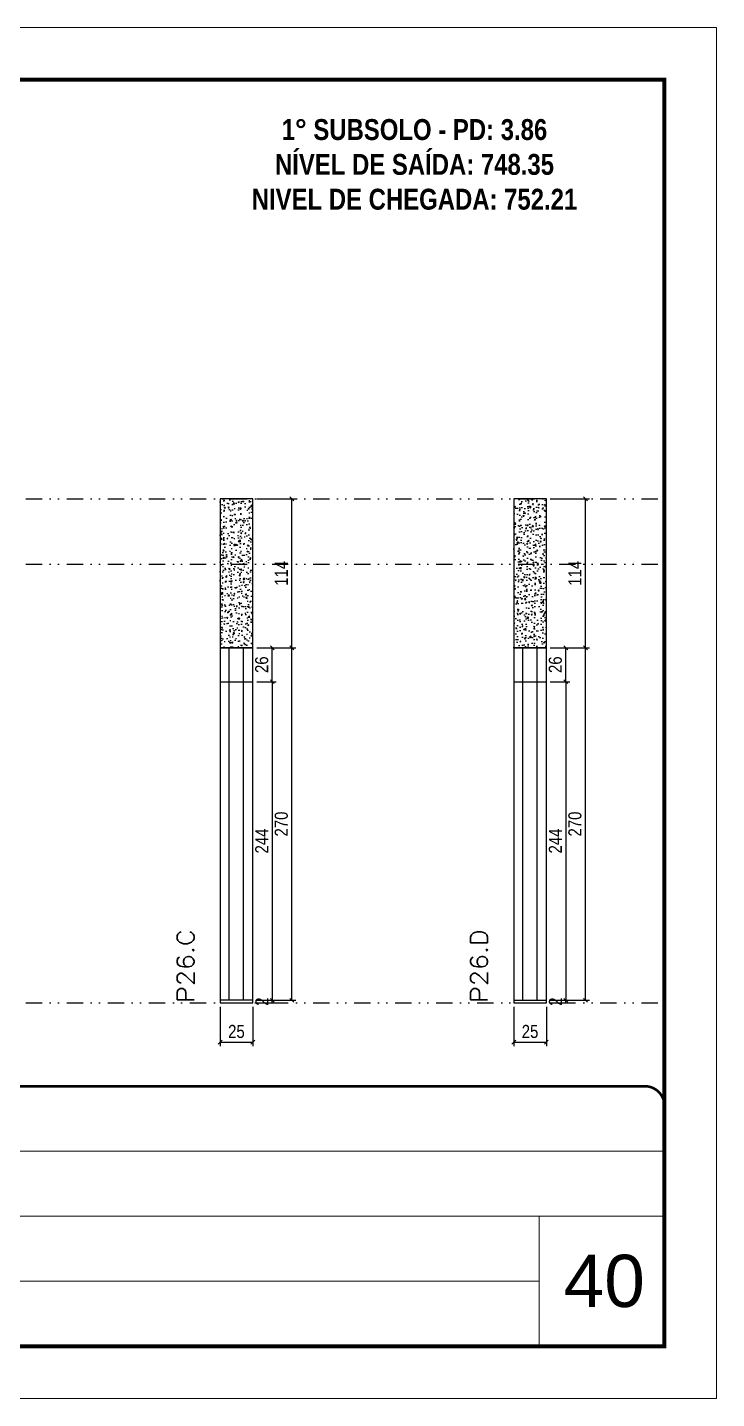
# Model space of a CAD drawing. Header units: millimetres. Extents: x 1945 to 8225, y 304 to 15137.
# Drawn here: x 7657 to 8185, y 3750 to 4800 of the extents above; entities that cross this region are included whole.
import ezdxf

# ---------------------------------------------------------------- set-up
doc = ezdxf.new("R2010")
doc.units = ezdxf.units.MM
for name, pattern in [('CONTINUO', [0]), ('DASHED', [0.75, 0.5, -0.25]), ('DIVIDE2', [0.625, 0.25, -0.125, 0, -0.125, 0, -0.125])]:
    doc.linetypes.add(name, pattern=pattern)
for name, color, linetype, lineweight in [('CARIMBO', 255, 'Continuous', 9), ('Folhas', 255, 'Continuous', 9), ('SARRAFO DE PRESSAO', 251, 'DASHED', 9), ('Texto Seção', 7, 'Continuous', 15)]:
    doc.layers.add(name, color=color, linetype=linetype, lineweight=lineweight)
for name, color, linetype in [('COTA', 241, 'Continuous'), ('NOMENCLATURA', 7, 'Continuous'), ('Nível', 160, 'Continuous'), ('Painéis', 200, 'Continuous'), ('SARR_2.2x7', 40, 'Continuous')]:
    doc.layers.add(name, color=color, linetype=linetype)
doc.styles.add('ARIAL', font='arial.ttf')
doc.styles.add('COTA TECNICA', font='techl___.ttf', dxfattribs={"height": 10})
doc.styles.add('REGUA-120', font='ROMANS.shx', dxfattribs={"height": 15})
doc.styles.add('ROMANC', font='techb___.ttf', dxfattribs={"height": 2.5})
doc.dimstyles.new('PAINEL-NOVA', dxfattribs={"dimtxt": 10, "dimasz": 3, "dimexe": 3, "dimexo": 3, "dimgap": 3, "dimtad": 1, "dimdec": 1, "dimzin": 12, "dimdsep": 46, "dimtxsty": 'COTA TECNICA', "dimblk1": 'OBLIQUE', "dimblk2": 'OBLIQUE', "dimsah": 1, "dimcen": 0.9, "dimclrd": 4, "dimclre": 4, "dimclrt": 240, "dimadec": 1, "dimazin": 3, "dimtfac": 1, "dimtdec": 1, "dimtix": 1, "dimtmove": 0, "dimatfit": 3, "dimfxl": 1, "dimtolj": 1, "dimtzin": 12, "dimarcsym": 0})
pattern_1 = [(51, (10285.392, 9083.298), (9.121755, -0.637855), [0.9525, -10.4775]), (356, (10285.392, 9083.298), (-1.928623, 9.520633), [0.762, -8.38203]), (101.45144, (10286.152, 9083.245), (7.193132, 8.882778), [0.8095, -8.904512]), (47.1842, (10285.347, 9085.838), (13.588575, -1.865247), [1.42875, -15.71625]), (97.63556, (10286.48, 9085.682), (11.65249, 12.576586), [1.21425, -13.35678]), (352.18415, (10285.347, 9085.838), (11.65249, 12.576586), [1.143, -12.572987]), (22, (10286.628, 9085.225), (7.668804, -4.980179), [0.9525, -10.4775]), (327, (10286.628, 9085.225), (2.928905, 9.261925), [0.762, -8.382]), (72.45145, (10287.267, 9084.81), (10.597708, 4.281746), [0.8095, -8.904497]), (38.5, (10285.3917, 9083.2982), (0.0806222, 4.2298032), [0, -8.2804, 0, -8.509, 0, -8.41375]), (8.5, (10285.3917, 9083.2982), (3.2530547, 5.066574), [0, -4.8514, 0, -8.0899, 0, -3.20675]), (328.5, (10282.56, 9083.2488), (6.7834962, -0.1680745), [0, -3.175, 0, -9.906, 0, -13.1445]), (318.5, (10281.29, 9083.2266), (7.3831434, 1.4003915), [0, -4.1275, 0, -6.5786, 0, -9.3345])]

# ---------------------------------------------------------------- blocks, each defined once
blk = doc.blocks.new('9999999999')
at = {"color": 30, "linetype": 'CONTINUO'}
for p, q in [((98564.6, 34379.6), (99584, 34379.6)), ((98564.6, 34329.8), (99488, 34329.8)), ((99584, 34329.8), (99488, 34329.8)), ((99488, 34329.8), (99488, 34230.2)), ((98564.6, 34280), (99488, 34280))]:
    blk.add_line(p, q, dxfattribs=at)
at = {"color": 30, "linetype": 'CONTINUO', "const_width": 2}
blk.add_lwpolyline([(99584, 34230.2), (99584, 34414.4, 0.414214), (99569, 34429.4), (98229, 34429.4, 0.414214), (98214, 34414.4), (98214, 34245.2, 0.414214), (98229, 34230.2), (99584, 34230.2)], format="xyb", dxfattribs=at)
at = {"layer": 'Folhas'}
blk.add_lwpolyline([(98139, 34190.2), (99624, 34190.2), (99624, 35240.2), (98139, 35240.2)], close=True, dxfattribs=at)
at = {"layer": 'Folhas', "color": 30, "const_width": 3}
blk.add_lwpolyline([(98214, 34230.2), (99584, 34230.2), (99584, 35200.2), (98214, 35200.2)], close=True, dxfattribs=at)
blk = doc.blocks.new('_Oblique')
at = {"color": 0, "linetype": 'ByBlock', "lineweight": -2}
blk.add_line((-0.5, -0.5), (0.5, 0.5), dxfattribs=at)
blk = doc.blocks.new('*D376')
at = {"layer": 'COTA', "color": 4, "linetype": 'Continuous', "lineweight": -2, "ltscale": 30, "transparency": 16777216}
for p, q in [((7832.4, 4298.9), (7847.4, 4298.9)), ((7844.4, 4298.9), (7844.4, 4054.9)), ((7832.4, 4054.9), (7847.4, 4054.9))]:
    blk.add_line(p, q, dxfattribs=at)
at = {"layer": 'Defpoints', "color": 0, "linetype": 'Continuous', "ltscale": 30, "transparency": 16777216}
for p in [(7829.4, 4298.9), (7829.4, 4054.9), (7844.4, 4054.9)]:
    blk.add_point(p, dxfattribs=at)
at = {"layer": 'COTA', "color": 4, "linetype": 'Continuous', "lineweight": -2, "ltscale": 30, "transparency": 16777216, "xscale": 3, "yscale": 3, "zscale": 3}
for p, rotation in [((7844.4, 4298.9), 90), ((7844.4, 4054.9), 270)]:
    blk.add_blockref('_Oblique', p, dxfattribs=dict(at, rotation=rotation))
at = {"layer": 'COTA', "color": 240, "linetype": 'Continuous', "ltscale": 30, "transparency": 16777216, "insert": (7836.3, 4176.9), "char_height": 10, "attachment_point": 5, "rotation": 90, "style": 'COTA TECNICA'}
blk.add_mtext('\\A1;244', dxfattribs=at)
blk = doc.blocks.new('*D377')
at = {"layer": 'COTA', "color": 4, "linetype": 'Continuous', "lineweight": -2, "ltscale": 30, "transparency": 16777216}
for p, q in [((7832.4, 4324.9), (7847.4, 4324.9)), ((7844.4, 4298.9), (7844.4, 4324.9)), ((7832.4, 4298.9), (7847.4, 4298.9))]:
    blk.add_line(p, q, dxfattribs=at)
at = {"layer": 'Defpoints', "color": 0, "linetype": 'Continuous', "ltscale": 30, "transparency": 16777216}
for p in [(7829.4, 4324.9), (7844.4, 4324.9), (7829.4, 4298.9)]:
    blk.add_point(p, dxfattribs=at)
at = {"layer": 'COTA', "color": 4, "linetype": 'Continuous', "lineweight": -2, "ltscale": 30, "transparency": 16777216, "xscale": 3, "yscale": 3, "zscale": 3}
for p, rotation in [((7844.4, 4324.9), 90), ((7844.4, 4298.9), 270)]:
    blk.add_blockref('_Oblique', p, dxfattribs=dict(at, rotation=rotation))
at = {"layer": 'COTA', "color": 240, "linetype": 'Continuous', "ltscale": 30, "transparency": 16777216, "insert": (7836.3, 4311.9), "char_height": 10, "attachment_point": 5, "rotation": 90, "style": 'COTA TECNICA'}
blk.add_mtext('\\A1;26', dxfattribs=at)
blk = doc.blocks.new('*D378')
at = {"layer": 'COTA', "color": 4, "linetype": 'Continuous', "lineweight": -2, "ltscale": 30, "transparency": 16777216}
for p, q in [((8057.4, 4298.9), (8072.4, 4298.9)), ((8069.4, 4298.9), (8069.4, 4054.9)), ((8057.4, 4054.9), (8072.4, 4054.9))]:
    blk.add_line(p, q, dxfattribs=at)
at = {"layer": 'Defpoints', "color": 0, "linetype": 'Continuous', "ltscale": 30, "transparency": 16777216}
for p in [(8054.4, 4298.9), (8054.4, 4054.9), (8069.4, 4054.9)]:
    blk.add_point(p, dxfattribs=at)
at = {"layer": 'COTA', "color": 4, "linetype": 'Continuous', "lineweight": -2, "ltscale": 30, "transparency": 16777216, "xscale": 3, "yscale": 3, "zscale": 3}
for p, rotation in [((8069.4, 4298.9), 90), ((8069.4, 4054.9), 270)]:
    blk.add_blockref('_Oblique', p, dxfattribs=dict(at, rotation=rotation))
at = {"layer": 'COTA', "color": 240, "linetype": 'Continuous', "ltscale": 30, "transparency": 16777216, "insert": (8061.3, 4176.9), "char_height": 10, "attachment_point": 5, "rotation": 90, "style": 'COTA TECNICA'}
blk.add_mtext('\\A1;244', dxfattribs=at)
blk = doc.blocks.new('*D379')
at = {"layer": 'COTA', "color": 4, "linetype": 'Continuous', "lineweight": -2, "ltscale": 30, "transparency": 16777216}
for p, q in [((8057.4, 4324.9), (8072.4, 4324.9)), ((8069.4, 4298.9), (8069.4, 4324.9)), ((8057.4, 4298.9), (8072.4, 4298.9))]:
    blk.add_line(p, q, dxfattribs=at)
at = {"layer": 'Defpoints', "color": 0, "linetype": 'Continuous', "ltscale": 30, "transparency": 16777216}
for p in [(8054.4, 4324.9), (8069.4, 4324.9), (8054.4, 4298.9)]:
    blk.add_point(p, dxfattribs=at)
at = {"layer": 'COTA', "color": 4, "linetype": 'Continuous', "lineweight": -2, "ltscale": 30, "transparency": 16777216, "xscale": 3, "yscale": 3, "zscale": 3}
for p, rotation in [((8069.4, 4324.9), 90), ((8069.4, 4298.9), 270)]:
    blk.add_blockref('_Oblique', p, dxfattribs=dict(at, rotation=rotation))
at = {"layer": 'COTA', "color": 240, "linetype": 'Continuous', "ltscale": 30, "transparency": 16777216, "insert": (8061.3, 4311.9), "char_height": 10, "attachment_point": 5, "rotation": 90, "style": 'COTA TECNICA'}
blk.add_mtext('\\A1;26', dxfattribs=at)
blk = doc.blocks.new('*D1096')
at = {"layer": 'COTA', "color": 4, "linetype": 'Continuous', "lineweight": -2, "ltscale": 30, "transparency": 16777216}
for p, q in [((7832.4, 4054.9), (7847.4, 4054.9)), ((7844.4, 4052.9), (7844.4, 4054.9)), ((7832.4, 4052.9), (7847.4, 4052.9))]:
    blk.add_line(p, q, dxfattribs=at)
at = {"layer": 'Defpoints', "color": 0, "linetype": 'Continuous', "ltscale": 30, "transparency": 16777216}
for p in [(7829.4, 4054.9), (7844.4, 4054.9), (7829.4, 4052.9)]:
    blk.add_point(p, dxfattribs=at)
at = {"layer": 'COTA', "color": 240, "linetype": 'Continuous', "ltscale": 30, "transparency": 16777216, "insert": (7836.4, 4053.9), "char_height": 10, "attachment_point": 5, "rotation": 90, "style": 'COTA TECNICA'}
blk.add_mtext('\\A1;2', dxfattribs=at)
blk = doc.blocks.new('*D1097')
at = {"layer": 'COTA', "color": 4, "linetype": 'Continuous', "lineweight": -2, "ltscale": 30, "transparency": 16777216}
for p, q in [((7832.4, 4324.9), (7862.4, 4324.9)), ((7859.4, 4054.9), (7859.4, 4324.9)), ((7832.4, 4054.9), (7862.4, 4054.9))]:
    blk.add_line(p, q, dxfattribs=at)
at = {"layer": 'Defpoints', "color": 0, "linetype": 'Continuous', "ltscale": 30, "transparency": 16777216}
for p in [(7829.4, 4324.9), (7859.4, 4324.9), (7829.4, 4054.9)]:
    blk.add_point(p, dxfattribs=at)
at = {"layer": 'COTA', "color": 4, "linetype": 'Continuous', "lineweight": -2, "ltscale": 30, "transparency": 16777216, "xscale": 3, "yscale": 3, "zscale": 3}
for p, rotation in [((7859.4, 4324.9), 90), ((7859.4, 4054.9), 270)]:
    blk.add_blockref('_Oblique', p, dxfattribs=dict(at, rotation=rotation))
at = {"layer": 'COTA', "color": 240, "linetype": 'Continuous', "ltscale": 30, "transparency": 16777216, "insert": (7851.3, 4189.9), "char_height": 10, "attachment_point": 5, "rotation": 90, "style": 'COTA TECNICA'}
blk.add_mtext('\\A1;270', dxfattribs=at)
blk = doc.blocks.new('*D1098')
at = {"layer": 'COTA', "color": 4, "linetype": 'Continuous', "lineweight": -2, "ltscale": 30, "transparency": 16777216}
for p, q in [((7832.4, 4438.9), (7862.4, 4438.9)), ((7859.4, 4324.9), (7859.4, 4438.9)), ((7832.4, 4324.9), (7862.4, 4324.9))]:
    blk.add_line(p, q, dxfattribs=at)
at = {"layer": 'Defpoints', "color": 0, "linetype": 'Continuous', "ltscale": 30, "transparency": 16777216}
for p in [(7829.4, 4438.9), (7859.4, 4438.9), (7829.4, 4324.9)]:
    blk.add_point(p, dxfattribs=at)
at = {"layer": 'COTA', "color": 4, "linetype": 'Continuous', "lineweight": -2, "ltscale": 30, "transparency": 16777216, "xscale": 3, "yscale": 3, "zscale": 3}
for p, rotation in [((7859.4, 4438.9), 90), ((7859.4, 4324.9), 270)]:
    blk.add_blockref('_Oblique', p, dxfattribs=dict(at, rotation=rotation))
at = {"layer": 'COTA', "color": 240, "linetype": 'Continuous', "ltscale": 30, "transparency": 16777216, "insert": (7851.3, 4381.9), "char_height": 10, "attachment_point": 5, "rotation": 90, "style": 'COTA TECNICA'}
blk.add_mtext('\\A1;114', dxfattribs=at)
blk = doc.blocks.new('*D1099')
at = {"layer": 'COTA', "color": 4, "linetype": 'Continuous', "lineweight": -2, "ltscale": 30, "transparency": 16777216}
for p, q in [((7804.4, 4049.9), (7804.4, 4019.9)), ((7829.4, 4049.9), (7829.4, 4019.9)), ((7804.4, 4022.9), (7829.4, 4022.9))]:
    blk.add_line(p, q, dxfattribs=at)
at = {"layer": 'Defpoints', "color": 0, "linetype": 'Continuous', "ltscale": 30, "transparency": 16777216}
for p in [(7804.4, 4052.9), (7829.4, 4052.9), (7829.4, 4022.9)]:
    blk.add_point(p, dxfattribs=at)
at = {"layer": 'COTA', "color": 4, "linetype": 'Continuous', "lineweight": -2, "ltscale": 30, "transparency": 16777216, "xscale": 3, "yscale": 3, "zscale": 3, "rotation": 180}
blk.add_blockref('_Oblique', (7804.4, 4022.9), dxfattribs=at)
at = {"layer": 'COTA', "color": 4, "linetype": 'Continuous', "lineweight": -2, "ltscale": 30, "transparency": 16777216, "xscale": 3, "yscale": 3, "zscale": 3}
blk.add_blockref('_Oblique', (7829.4, 4022.9), dxfattribs=at)
at = {"layer": 'COTA', "color": 240, "linetype": 'Continuous', "ltscale": 30, "transparency": 16777216, "insert": (7816.9, 4031), "char_height": 10, "attachment_point": 5, "style": 'COTA TECNICA'}
blk.add_mtext('\\A1;25', dxfattribs=at)
blk = doc.blocks.new('*D1100')
at = {"layer": 'COTA', "color": 4, "linetype": 'Continuous', "lineweight": -2, "ltscale": 30, "transparency": 16777216}
for p, q in [((8057.4, 4054.9), (8072.4, 4054.9)), ((8069.4, 4052.9), (8069.4, 4054.9)), ((8057.4, 4052.9), (8072.4, 4052.9))]:
    blk.add_line(p, q, dxfattribs=at)
at = {"layer": 'Defpoints', "color": 0, "linetype": 'Continuous', "ltscale": 30, "transparency": 16777216}
for p in [(8054.4, 4054.9), (8069.4, 4054.9), (8054.4, 4052.9)]:
    blk.add_point(p, dxfattribs=at)
at = {"layer": 'COTA', "color": 240, "linetype": 'Continuous', "ltscale": 30, "transparency": 16777216, "insert": (8061.4, 4053.9), "char_height": 10, "attachment_point": 5, "rotation": 90, "style": 'COTA TECNICA'}
blk.add_mtext('\\A1;2', dxfattribs=at)
blk = doc.blocks.new('*D1101')
at = {"layer": 'COTA', "color": 4, "linetype": 'Continuous', "lineweight": -2, "ltscale": 30, "transparency": 16777216}
for p, q in [((8057.4, 4324.9), (8087.4, 4324.9)), ((8084.4, 4054.9), (8084.4, 4324.9)), ((8057.4, 4054.9), (8087.4, 4054.9))]:
    blk.add_line(p, q, dxfattribs=at)
at = {"layer": 'Defpoints', "color": 0, "linetype": 'Continuous', "ltscale": 30, "transparency": 16777216}
for p in [(8054.4, 4324.9), (8084.4, 4324.9), (8054.4, 4054.9)]:
    blk.add_point(p, dxfattribs=at)
at = {"layer": 'COTA', "color": 4, "linetype": 'Continuous', "lineweight": -2, "ltscale": 30, "transparency": 16777216, "xscale": 3, "yscale": 3, "zscale": 3}
for p, rotation in [((8084.4, 4324.9), 90), ((8084.4, 4054.9), 270)]:
    blk.add_blockref('_Oblique', p, dxfattribs=dict(at, rotation=rotation))
at = {"layer": 'COTA', "color": 240, "linetype": 'Continuous', "ltscale": 30, "transparency": 16777216, "insert": (8076.3, 4189.9), "char_height": 10, "attachment_point": 5, "rotation": 90, "style": 'COTA TECNICA'}
blk.add_mtext('\\A1;270', dxfattribs=at)
blk = doc.blocks.new('*D1102')
at = {"layer": 'COTA', "color": 4, "linetype": 'Continuous', "lineweight": -2, "ltscale": 30, "transparency": 16777216}
for p, q in [((8057.4, 4438.9), (8087.4, 4438.9)), ((8084.4, 4324.9), (8084.4, 4438.9)), ((8057.4, 4324.9), (8087.4, 4324.9))]:
    blk.add_line(p, q, dxfattribs=at)
at = {"layer": 'Defpoints', "color": 0, "linetype": 'Continuous', "ltscale": 30, "transparency": 16777216}
for p in [(8054.4, 4438.9), (8084.4, 4438.9), (8054.4, 4324.9)]:
    blk.add_point(p, dxfattribs=at)
at = {"layer": 'COTA', "color": 4, "linetype": 'Continuous', "lineweight": -2, "ltscale": 30, "transparency": 16777216, "xscale": 3, "yscale": 3, "zscale": 3}
for p, rotation in [((8084.4, 4438.9), 90), ((8084.4, 4324.9), 270)]:
    blk.add_blockref('_Oblique', p, dxfattribs=dict(at, rotation=rotation))
at = {"layer": 'COTA', "color": 240, "linetype": 'Continuous', "ltscale": 30, "transparency": 16777216, "insert": (8076.3, 4381.9), "char_height": 10, "attachment_point": 5, "rotation": 90, "style": 'COTA TECNICA'}
blk.add_mtext('\\A1;114', dxfattribs=at)
blk = doc.blocks.new('*D1103')
at = {"layer": 'COTA', "color": 4, "linetype": 'Continuous', "lineweight": -2, "ltscale": 30, "transparency": 16777216}
for p, q in [((8029.4, 4049.9), (8029.4, 4019.9)), ((8054.4, 4049.9), (8054.4, 4019.9)), ((8029.4, 4022.9), (8054.4, 4022.9))]:
    blk.add_line(p, q, dxfattribs=at)
at = {"layer": 'Defpoints', "color": 0, "linetype": 'Continuous', "ltscale": 30, "transparency": 16777216}
for p in [(8029.4, 4052.9), (8054.4, 4052.9), (8054.4, 4022.9)]:
    blk.add_point(p, dxfattribs=at)
at = {"layer": 'COTA', "color": 4, "linetype": 'Continuous', "lineweight": -2, "ltscale": 30, "transparency": 16777216, "xscale": 3, "yscale": 3, "zscale": 3, "rotation": 180}
blk.add_blockref('_Oblique', (8029.4, 4022.9), dxfattribs=at)
at = {"layer": 'COTA', "color": 4, "linetype": 'Continuous', "lineweight": -2, "ltscale": 30, "transparency": 16777216, "xscale": 3, "yscale": 3, "zscale": 3}
blk.add_blockref('_Oblique', (8054.4, 4022.9), dxfattribs=at)
at = {"layer": 'COTA', "color": 240, "linetype": 'Continuous', "ltscale": 30, "transparency": 16777216, "insert": (8041.9, 4031), "char_height": 10, "attachment_point": 5, "style": 'COTA TECNICA'}
blk.add_mtext('\\A1;25', dxfattribs=at)

msp = doc.modelspace()

# ---------------------------------------------------------------- hatches: boundary and pattern name
at = {"layer": 'COTA', "linetype": 'Continuous', "ltscale": 30}
h = msp.add_hatch(dxfattribs=at)
h.set_pattern_fill('AR-CONC', color=256, scale=0.05, angle=1)
h.set_pattern_definition(pattern_1)
h.paths.add_polyline_path([(7829.39, 4438.9), (7804.39, 4438.9), (7804.39, 4324.9), (7829.39, 4324.9)])
h = msp.add_hatch(dxfattribs=at)
h.set_pattern_fill('AR-CONC', color=256, scale=0.05, angle=1)
h.set_pattern_definition(pattern_1)
h.paths.add_polyline_path([(8054.39, 4438.9), (8029.39, 4438.9), (8029.39, 4324.9), (8054.39, 4324.9)])

# ---------------------------------------------------------------- linework, layer by layer
for points in [[(7804.39, 4324.9), (7829.39, 4324.9), (7829.39, 4438.9), (7804.39, 4438.9)], [(8029.39, 4324.9), (8054.39, 4324.9), (8054.39, 4438.9), (8029.39, 4438.9)]]:
    msp.add_lwpolyline(points, close=True, dxfattribs=at)
at = {"layer": 'Nível', "color": 4, "linetype": 'DIVIDE2', "ltscale": 50}
for p, q in [((6774.86, 4438.9), (8144.86, 4438.9)), ((6774.86, 4388.9), (8144.86, 4388.9)), ((6774.86, 4052.9), (8144.86, 4052.9))]:
    msp.add_line(p, q, dxfattribs=at)
at = {"layer": 'Painéis', "linetype": 'Continuous', "ltscale": 30}
for p, q in [((7804.39, 4324.9), (7804.39, 4052.9)), ((8029.39, 4324.9), (8029.39, 4052.9))]:
    msp.add_line(p, q, dxfattribs=at)
for points in [[(7829.39, 4324.9), (7804.39, 4324.9)], [(7829.39, 4052.9), (7829.39, 4324.9)], [(8054.39, 4324.9), (8029.39, 4324.9)], [(8054.39, 4052.9), (8054.39, 4324.9)], [(7804.39, 4298.9), (7829.39, 4298.9)], [(8029.39, 4298.9), (8054.39, 4298.9)], [(7829.39, 4054.9), (7804.39, 4054.9)], [(8029.39, 4054.9), (8054.39, 4054.9)], [(7804.39, 4052.9), (7829.39, 4052.9)], [(8029.39, 4052.9), (8054.39, 4052.9)]]:
    msp.add_lwpolyline(points, dxfattribs=at)
at = {"layer": 'SARR_2.2x7', "linetype": 'Continuous', "ltscale": 30}
for points in [[(7811.39, 4054.9), (7811.39, 4324.9)], [(7822.39, 4054.9), (7822.39, 4324.9)], [(8036.39, 4054.9), (8036.39, 4324.9)], [(8047.39, 4054.9), (8047.39, 4324.9)]]:
    msp.add_lwpolyline(points, dxfattribs=at)

# ---------------------------------------------------------------- block references
at = {"layer": 'SARRAFO DE PRESSAO', "color": 6, "linetype": 'ByBlock'}
msp.add_blockref('9999999999', (-91439.12, -30440.27), dxfattribs=at)

# ---------------------------------------------------------------- texts
at = {"layer": 'CARIMBO', "style": 'ARIAL'}
msp.add_text('40', height=40, dxfattribs=at).set_placement((8067.72, 3820.08))
at = {"layer": 'NOMENCLATURA', "color": 2, "insert": (7953.35, 4729.73), "char_height": 16, "attachment_point": 2, "style": 'ROMANC'}
msp.add_mtext_dynamic_manual_height_columns('1° SUBSOLO - PD: 3.86\\PNÍVEL DE SAÍDA: 748.35\\PNIVEL DE CHEGADA: 752.21', width=449.0761, gutter_width=1, heights=[0], dxfattribs=at)
at = {"layer": 'Texto Seção', "style": 'REGUA-120', "width": 1.1}
for s, p in [('P26.C', (7784.39, 4052.9)), ('P26.D', (8009.39, 4052.9))]:
    msp.add_text(s, height=13, rotation=90, dxfattribs=at).set_placement(p)

# ---------------------------------------------------------------- dimensions: what is measured, and where the dimension line sits
at = {"layer": 'COTA', "linetype": 'Continuous', "ltscale": 30}
for base, p1, p2, picture, middle in [((7859.39, 4438.9), (7829.39, 4324.9), (7829.39, 4438.9), '*D1098', (7851.32, 4381.9)), ((8084.39, 4438.9), (8054.39, 4324.9), (8054.39, 4438.9), '*D1102', (8076.32, 4381.9)), ((7844.39, 4324.9), (7829.39, 4298.9), (7829.39, 4324.9), '*D377', (7836.29, 4311.9)), ((7859.39, 4324.9), (7829.39, 4054.9), (7829.39, 4324.9), '*D1097', (7851.29, 4189.9)), ((8069.39, 4324.9), (8054.39, 4298.9), (8054.39, 4324.9), '*D379', (8061.29, 4311.9)), ((8084.39, 4324.9), (8054.39, 4054.9), (8054.39, 4324.9), '*D1101', (8076.29, 4189.9)), ((7844.39, 4054.9), (7829.39, 4298.9), (7829.39, 4054.9), '*D376', (7836.32, 4176.9)), ((8069.39, 4054.9), (8054.39, 4298.9), (8054.39, 4054.9), '*D378', (8061.32, 4176.9)), ((7844.39, 4054.9), (7829.39, 4052.9), (7829.39, 4054.9), '*D1096', (7836.39, 4053.9)), ((8069.39, 4054.9), (8054.39, 4052.9), (8054.39, 4054.9), '*D1100', (8061.39, 4053.9))]:
    dim = msp.add_linear_dim(base=base, p1=p1, p2=p2, angle=90, dimstyle='PAINEL-NOVA', dxfattribs=at)
    dim.commit()
    dim.dimension.update_dxf_attribs({"geometry": picture, "text_midpoint": middle})
for base, p1, p2, picture, middle in [((7829.39, 4022.9), (7804.39, 4052.9), (7829.39, 4052.9), '*D1099', (7816.89, 4031.01)), ((8054.39, 4022.9), (8029.39, 4052.9), (8054.39, 4052.9), '*D1103', (8041.89, 4031.01))]:
    dim = msp.add_linear_dim(base=base, p1=p1, p2=p2, dimstyle='PAINEL-NOVA', dxfattribs=at)
    dim.commit()
    dim.dimension.update_dxf_attribs({"geometry": picture, "text_midpoint": middle})

doc.saveas('drawing.dxf')
